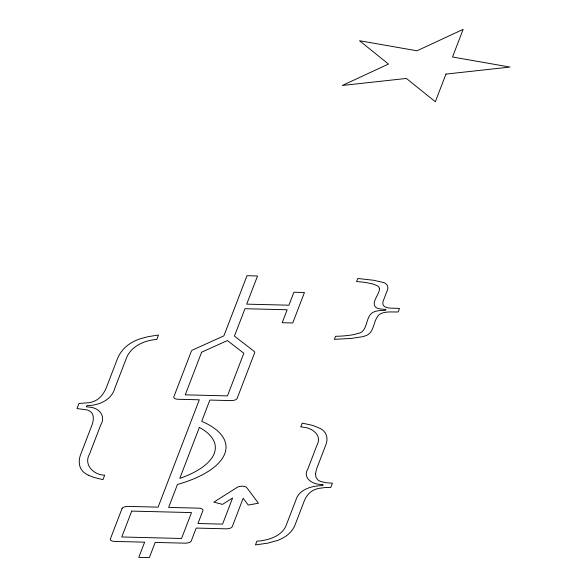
<?xml version="1.0" encoding="UTF-8"?>
<svg xmlns="http://www.w3.org/2000/svg" width="587" height="587" viewBox="0 0 587 587"><rect width="100%" height="100%" fill="white"/><g stroke="black" fill="none" stroke-linecap="round" stroke-linejoin="round"><path stroke-width="0.88" d="M88.277 475.191L93.905 477.436L102.96 479.638L104.684 475.162C94.023 475.213 83.222 464.882 89.532 454.103L100.597 425.304C106.291 416 99.152 407.848 89.51 407.121A12.767 5.415 -3.2 0 0 86.377 406.857L86.869 405.58A12.767 5.415 -3.2 0 0 90.141 405.478C100.685 404.597 111.882 399.16 114.854 388.183L125.919 359.383C130.241 346.55 144.138 340.247 156.802 339.477L158.527 334.994L147.968 336.711L140.733 338.633A37.979 16.113 -3.2 0 0 133.22 341.737C126.08 345.427 120.115 351.584 117.283 359.171L106.709 386.686C104.332 393.129 99.893 399.402 93.128 401.662A15.115 6.413 -3.2 0 1 89.407 402.682L78.974 403.445L77.007 408.567L86.663 409.829A15.115 6.413 -3.2 0 1 89.54 411.01C95.138 414.048 93.436 421.583 91.469 426.367L80.896 453.89C78.431 459.665 78.335 467.237 83.266 471.779A37.979 16.113 -3.2 0 0 88.277 475.191M315.505 473.826L316.033 477.473L318.088 480.1A14.514 6.156 -3.2 0 0 321.104 481.611L326.467 482.763L332.403 483.174L330.745 487.489L324.611 487.599L318.47 488.465A14.514 6.156 -3.2 0 0 314.361 489.8C309.378 491.928 305.9 496.536 304.051 501.511L295.151 524.69C292.95 530.575 288.18 535.175 282.729 538.118A32.645 13.846 -3.2 0 1 277.57 540.444L267.745 543.151L255.426 544.919L256.871 541.148A18.894 8.02 -3.2 0 0 260.18 540.898C270.629 539.585 282.707 535.329 286.515 524.477L295.833 500.219C298.739 489.969 309.995 486.498 319.475 485.728A15.035 6.376 -3.2 0 1 322.733 485.654L323.151 484.576A15.035 6.376 -3.2 0 1 320.003 484.348C312.071 484.172 302.378 477.701 307.845 468.962L317.156 444.711C322.241 435.415 312.247 427.982 303.824 427.292A18.894 8.02 -3.2 0 0 300.764 426.888L302.21 423.117L312.959 425.458L320.531 428.598A32.645 13.846 -3.2 0 1 323.826 431.137C327.502 434.696 327.737 440.433 325.792 444.924L316.503 469.152L315.505 473.826M379.451 288.643C379.767 294.557 370.037 302.863 376.311 307.727A13.083 5.547 -3.2 0 0 380.361 308.975L385.945 309.503L385.637 310.318L379.767 310.56A13.024 5.525 -3.2 0 0 374.836 311.587C365.921 314.25 368.181 326.46 362.032 331.706A12.914 5.481 -3.2 0 1 359.405 333.093L353.719 334.619A47.995 20.362 -3.2 0 1 335.566 336.285L334.377 339.374L351.525 338.383L362.656 336.696A13.318 5.65 -3.2 0 0 365.312 335.852C375.064 332.917 372.73 320.04 379.51 314.339C385.072 311.007 391.991 312.181 398.169 311.961L399.498 308.513C394.574 307.617 381.095 310.163 382.988 301.593L387.339 290.264C388.477 287.894 387.853 284.754 385.432 283.455A13.318 5.65 -3.2 0 0 383.472 282.501L373.838 280.293L357.776 278.473L356.58 281.577A47.87 20.303 -3.2 0 1 373.112 284.101L377.536 285.869A12.958 5.496 -3.2 0 1 379.055 287.359L379.451 288.643M122.037 508.547L110.341 539.005A5.356 2.275 -3.2 0 0 114.736 541.419L144.637 542.161L138.789 557.386L149.34 557.65L155.188 542.425L185.081 543.166A5.356 2.275 -3.2 0 0 191.237 541.016L196.205 528.073L226.098 528.821A5.356 2.275 -3.2 0 0 232.254 526.664L243.157 498.275L248.228 505.04L258.449 503.228L246.709 487.57A5.356 2.275 -3.2 0 0 242.475 486.19A5.356 2.275 -3.2 0 0 237.273 487.335L213.837 502.12L222.495 504.394L232.606 498.011L222.583 524.118L197.958 523.509L202.933 510.565A5.356 2.275 -3.2 0 0 198.531 508.151L168.638 507.403L177.45 484.473A94.602 40.129 -3.2 0 0 201.701 421.327L209.867 400.063L230.97 400.591A5.356 2.275 -3.2 0 0 237.126 398.441L254.67 352.758A5.356 2.275 -3.2 0 0 254.142 351.364L234.433 336.116L244.962 308.711L287.168 309.76L282.193 322.703L292.744 322.967L304.448 292.517L293.896 292.253L288.921 305.196L246.716 304.147L257.539 275.978L246.988 275.714L223.882 335.852L192.947 349.837A5.356 2.275 -3.2 0 0 191.362 351.187L173.818 396.863A5.356 2.275 -3.2 0 0 178.221 399.277L199.316 399.798L158.086 507.146L128.193 506.398A5.356 2.275 -3.2 0 0 122.037 508.547M131.715 511.101L121.773 536.98L181.559 538.47L191.501 512.583L131.715 511.101M201.62 352.207L185.25 394.838L227.455 395.887L243.825 353.257L227.404 340.555L201.62 352.207M199.36 427.417L179.791 478.376A83.897 35.587 -3.2 0 0 199.36 427.417M445.959 74.094L435.334 101.749L406.38 78.445L342.338 85.475L388.484 64.042L359.53 40.73L417.005 50.79L463.143 29.35L452.526 57.005L509.993 67.065L445.959 74.094"/></g></svg>
